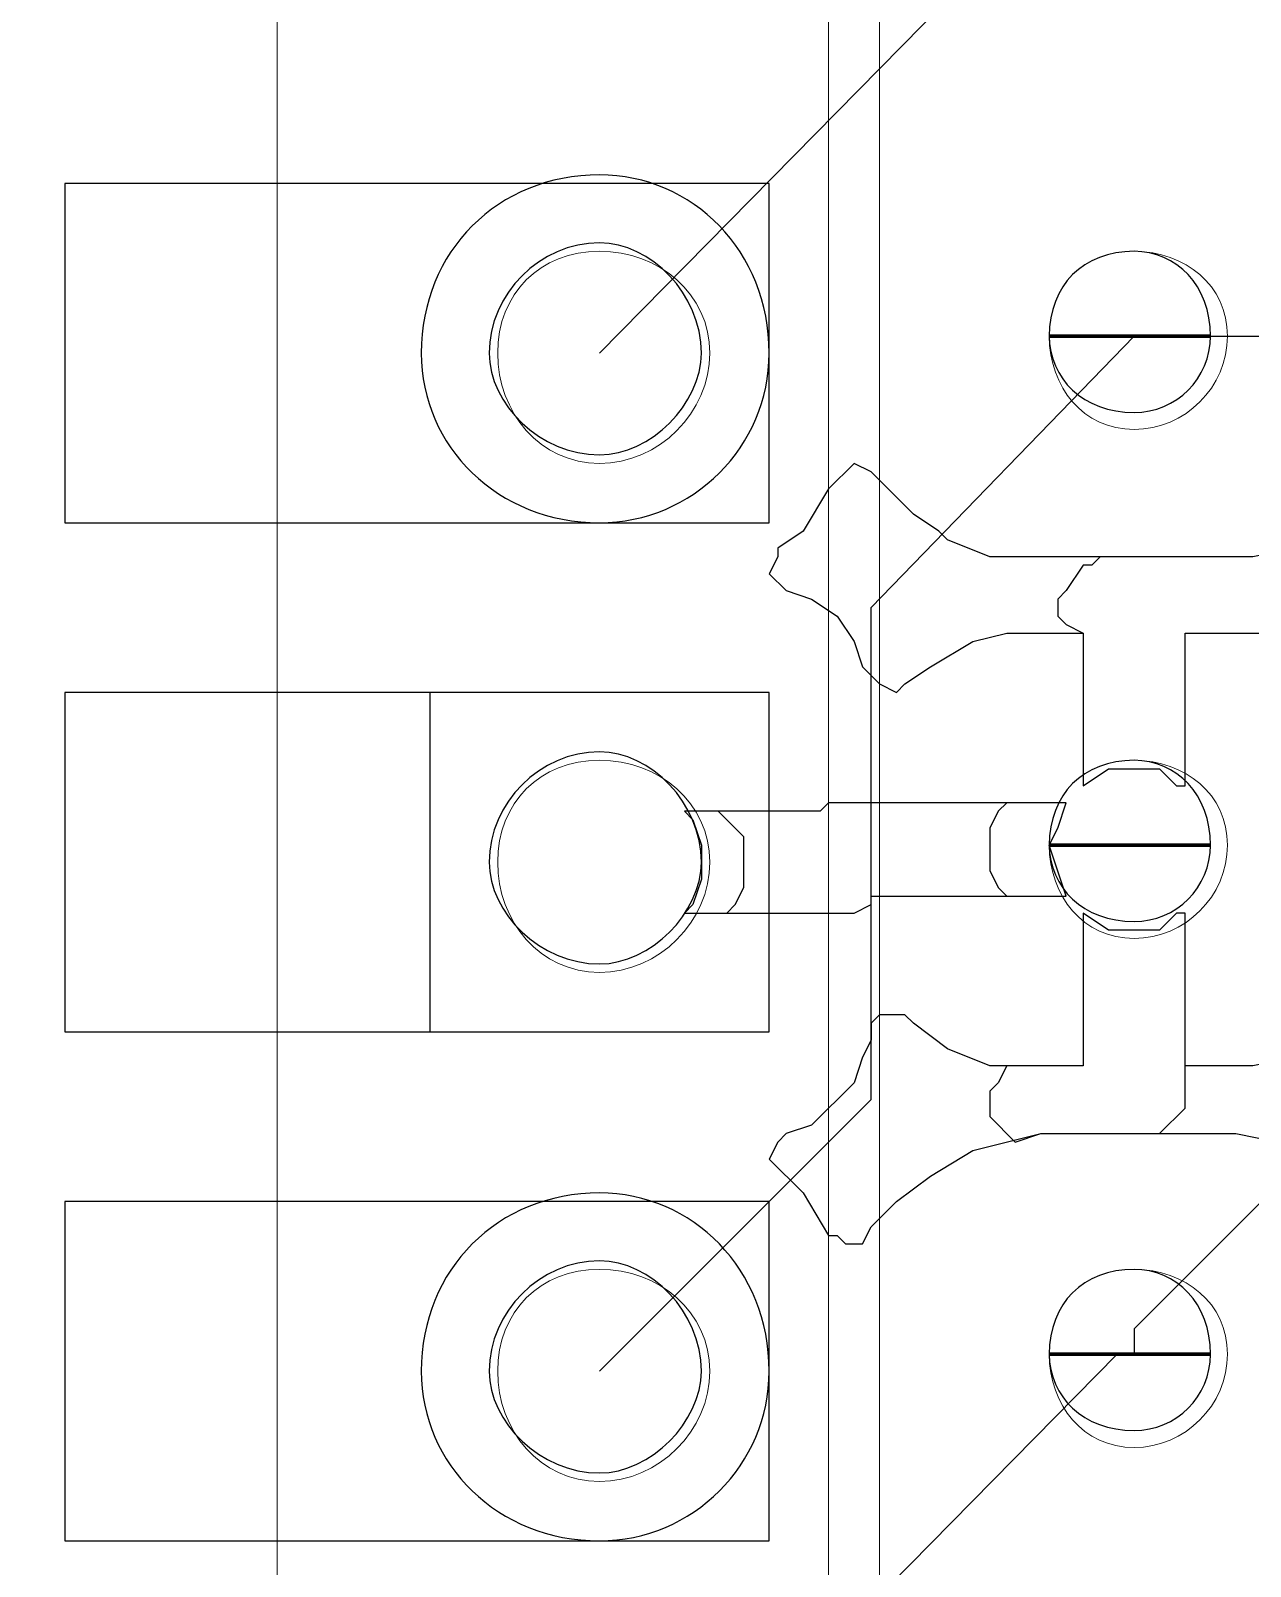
# Model space of a CAD drawing. Header units: centimetres. Extents: x -14.7 to 16.9, y -14.9 to 2.2.
# Drawn here: x -11.552 to -10.943, y -11.364 to -10.597 of the extents above; entities that cross this region are included whole.
import ezdxf

# ---------------------------------------------------------------- set-up
doc = ezdxf.new("R2010")
doc.units = ezdxf.units.CM
doc.header["$MEASUREMENT"] = 0
doc.layers.add('Layer 1', color=7, linetype='Continuous')

msp = doc.modelspace()

# ---------------------------------------------------------------- linework, layer by layer
at = {"layer": 'Layer 1', "lineweight": 53}
msp.add_open_spline([(-13.7, -13.2), (-13.7, -13.2), (-13.7, -6.8), (-13.7, -6.8), (-13.7, -6.8), (-13.7, -6.52386), (-13.47614, -6.3), (-13.2, -6.3), (-13.2, -6.3), (-13.2, -6.3), (-6.8, -6.3), (-6.8, -6.3), (-6.8, -6.3), (-6.52386, -6.3), (-6.3, -6.52386), (-6.3, -6.8), (-6.3, -6.8), (-6.3, -6.8), (-6.3, -13.2), (-6.3, -13.2), (-6.3, -13.2), (-6.3, -13.47614), (-6.52386, -13.7), (-6.8, -13.7), (-6.8, -13.7), (-6.8, -13.7), (-13.2, -13.7), (-13.2, -13.7), (-13.2, -13.7), (-13.47614, -13.7), (-13.7, -13.47614), (-13.7, -13.2)], degree=3, knots=[0, 0, 0, 0, 0.111111, 0.111111, 0.111111, 0.111111, 0.222222, 0.222222, 0.222222, 0.222222, 0.333333, 0.333333, 0.333333, 0.333333, 0.444444, 0.444444, 0.444444, 0.444444, 0.555556, 0.555556, 0.555556, 0.555556, 0.666667, 0.666667, 0.666667, 0.666667, 0.777778, 0.777778, 0.777778, 0.777778, 1, 1, 1, 1], dxfattribs=at)
at = {"layer": 'Layer 1', "color": 41, "lineweight": 13}
for points in [[(-11.15358, -7.59599), (-11.15358, -7.59599), (-11.15358, -12.38389), (-11.15358, -12.38389)], [(-11.42875, -10.60589), (-11.42875, -10.60589), (-11.42875, -10.64822), (-11.42875, -10.64822)], [(-11.42875, -10.86836), (-11.42875, -10.86836), (-11.42875, -10.90646), (-11.42875, -10.90646)], [(-11.42875, -11.11812), (-11.42875, -11.11812), (-11.42875, -11.15622), (-11.42875, -11.15622)]]:
    msp.add_open_spline(points, degree=3, dxfattribs=at)
at = {"layer": 'Layer 1', "color": 253, "lineweight": 9}
msp.add_open_spline([(-11.12818, -12.35849), (-11.12818, -12.35849), (-11.12818, -7.61716), (-11.12818, -7.61716)], degree=3, dxfattribs=at)
at = {"layer": 'Layer 1', "color": 253, "lineweight": 13}
msp.add_open_spline([(-11.42875, -12.92576), (-11.42875, -12.92576), (-11.42875, -7.82882), (-11.42875, -7.82882)], degree=3, dxfattribs=at)
at = {"layer": 'Layer 1', "color": 22, "lineweight": 25}
for points in [[(-11.26788, -10.75829), (-11.26788, -10.75829), (-11.00965, -10.49582), (-11.00965, -10.49582)], [(-11.13242, -10.88529), (-11.13242, -10.88529), (-11.00118, -10.74982), (-11.00118, -10.74982)], [(-11.00118, -10.74982), (-11.00118, -10.74982), (-10.75988, -10.74982), (-10.75988, -10.74982)], [(-11.13242, -11.13082), (-11.13242, -11.13082), (-11.13242, -10.88529), (-11.13242, -10.88529)], [(-10.75988, -11.00382), (-10.75988, -11.00382), (-11.00118, -11.24512), (-11.00118, -11.24512)], [(-11.26788, -11.26629), (-11.26788, -11.26629), (-11.13242, -11.13082), (-11.13242, -11.13082)], [(-11.00118, -11.24512), (-11.00118, -11.24512), (-11.00118, -11.25782), (-11.00118, -11.25782)], [(-11.26788, -11.52029), (-11.26788, -11.52029), (-11.00965, -11.25782), (-11.00965, -11.25782)], [(-11.00965, -11.25782), (-11.00965, -11.25782), (-11.00118, -11.25782), (-11.00118, -11.25782)]]:
    msp.add_open_spline(points, degree=3, dxfattribs=at)
at = {"layer": 'Layer 1', "color": 201}
for points in [[(-11.53458, -10.67362), (-11.53458, -10.67362), (-11.18322, -10.67362), (-11.18322, -10.67362), (-11.18322, -10.67362), (-11.18322, -10.67362), (-11.18322, -10.84296), (-11.18322, -10.84296), (-11.18322, -10.84296), (-11.18322, -10.84296), (-11.53458, -10.84296), (-11.53458, -10.84296), (-11.53458, -10.84296), (-11.53458, -10.84296), (-11.53458, -10.67362), (-11.53458, -10.67362)], [(-11.18322, -10.75829), (-11.18322, -10.80486), (-11.22132, -10.84296), (-11.26788, -10.84296), (-11.26788, -10.84296), (-11.31868, -10.84296), (-11.35678, -10.80486), (-11.35678, -10.75829), (-11.35678, -10.75829), (-11.35678, -10.70749), (-11.31868, -10.66939), (-11.26788, -10.66939), (-11.26788, -10.66939), (-11.22132, -10.66939), (-11.18322, -10.70749), (-11.18322, -10.75829)], [(-11.53458, -10.92762), (-11.53458, -10.92762), (-11.18322, -10.92762), (-11.18322, -10.92762), (-11.18322, -10.92762), (-11.18322, -10.92762), (-11.18322, -11.09696), (-11.18322, -11.09696), (-11.18322, -11.09696), (-11.18322, -11.09696), (-11.53458, -11.09696), (-11.53458, -11.09696), (-11.53458, -11.09696), (-11.53458, -11.09696), (-11.53458, -10.92762), (-11.53458, -10.92762)], [(-11.18322, -11.26629), (-11.18322, -11.31286), (-11.22132, -11.35096), (-11.26788, -11.35096), (-11.26788, -11.35096), (-11.31868, -11.35096), (-11.35678, -11.31286), (-11.35678, -11.26629), (-11.35678, -11.26629), (-11.35678, -11.21549), (-11.31868, -11.17739), (-11.26788, -11.17739), (-11.26788, -11.17739), (-11.22132, -11.17739), (-11.18322, -11.21549), (-11.18322, -11.26629)], [(-11.53458, -11.18162), (-11.53458, -11.18162), (-11.18322, -11.18162), (-11.18322, -11.18162), (-11.18322, -11.18162), (-11.18322, -11.18162), (-11.18322, -11.35096), (-11.18322, -11.35096), (-11.18322, -11.35096), (-11.18322, -11.35096), (-11.53458, -11.35096), (-11.53458, -11.35096), (-11.53458, -11.35096), (-11.53458, -11.35096), (-11.53458, -11.18162), (-11.53458, -11.18162)]]:
    msp.add_open_spline(points, degree=3, knots=[0, 0, 0, 0, 0.2, 0.2, 0.2, 0.2, 0.4, 0.4, 0.4, 0.4, 0.6, 0.6, 0.6, 0.6, 1, 1, 1, 1], dxfattribs=at)
at = {"layer": 'Layer 1', "color": 22}
for points, knots in [([(-11.53458, -10.67362), (-11.53458, -10.67362), (-11.18322, -10.67362), (-11.18322, -10.67362), (-11.18322, -10.67362), (-11.18322, -10.67362), (-11.18322, -10.84296), (-11.18322, -10.84296), (-11.18322, -10.84296), (-11.18322, -10.84296), (-11.53458, -10.84296), (-11.53458, -10.84296), (-11.53458, -10.84296), (-11.53458, -10.84296), (-11.53458, -10.67362), (-11.53458, -10.67362)], [0, 0, 0, 0, 0.2, 0.2, 0.2, 0.2, 0.4, 0.4, 0.4, 0.4, 0.6, 0.6, 0.6, 0.6, 1, 1, 1, 1]), ([(-10.86572, -10.83026), (-10.86572, -10.83026), (-10.84455, -10.85142), (-10.84455, -10.85142), (-10.84455, -10.85142), (-10.84455, -10.85142), (-10.82762, -10.86412), (-10.82762, -10.86412), (-10.82762, -10.86412), (-10.82762, -10.86412), (-10.82338, -10.86836), (-10.82338, -10.86836), (-10.82338, -10.86836), (-10.82338, -10.86836), (-10.81915, -10.86836), (-10.81915, -10.86836), (-10.81915, -10.86836), (-10.81915, -10.86836), (-10.81492, -10.87259), (-10.81492, -10.87259), (-10.81492, -10.87259), (-10.81492, -10.87259), (-10.81492, -10.88529), (-10.81492, -10.88529), (-10.81492, -10.88529), (-10.81492, -10.88529), (-10.81915, -10.88952), (-10.81915, -10.88952), (-10.81915, -10.88952), (-10.81915, -10.88952), (-10.82762, -10.89376), (-10.82762, -10.89376), (-10.82762, -10.89376), (-10.82762, -10.89376), (-10.84455, -10.90646), (-10.84455, -10.90646), (-10.84455, -10.90646), (-10.84455, -10.90646), (-10.86995, -10.93186), (-10.86995, -10.93186), (-10.86995, -10.93186), (-10.86995, -10.93186), (-10.87842, -10.93186), (-10.87842, -10.93186), (-10.87842, -10.93186), (-10.87842, -10.93186), (-10.88265, -10.92762), (-10.88265, -10.92762), (-10.88265, -10.92762), (-10.88265, -10.92762), (-10.89535, -10.91916), (-10.89535, -10.91916), (-10.89535, -10.91916), (-10.89535, -10.91916), (-10.91228, -10.90646), (-10.91228, -10.90646), (-10.91228, -10.90646), (-10.91228, -10.90646), (-10.92922, -10.89799), (-10.92922, -10.89799), (-10.92922, -10.89799), (-10.92922, -10.89799), (-10.97578, -10.89799), (-10.97578, -10.89799), (-10.97578, -10.89799), (-10.97578, -10.89799), (-10.97578, -10.97419), (-10.97578, -10.97419), (-10.97578, -10.97419), (-10.97578, -10.97419), (-10.98002, -10.97419), (-10.98002, -10.97419), (-10.98002, -10.97419), (-10.98002, -10.97419), (-10.98848, -10.96572), (-10.98848, -10.96572), (-10.98848, -10.96572), (-10.98848, -10.96572), (-11.01388, -10.96572), (-11.01388, -10.96572), (-11.01388, -10.96572), (-11.01388, -10.96572), (-11.02658, -10.97419), (-11.02658, -10.97419), (-11.02658, -10.97419), (-11.02658, -10.97419), (-11.02658, -10.89799), (-11.02658, -10.89799), (-11.02658, -10.89799), (-11.02658, -10.89799), (-11.03505, -10.89376), (-11.03505, -10.89376), (-11.03505, -10.89376), (-11.03505, -10.89376), (-11.03928, -10.88952), (-11.03928, -10.88952), (-11.03928, -10.88952), (-11.03928, -10.88952), (-11.03928, -10.88106), (-11.03928, -10.88106), (-11.03928, -10.88106), (-11.03928, -10.88106), (-11.03505, -10.87682), (-11.03505, -10.87682), (-11.03505, -10.87682), (-11.03505, -10.87682), (-11.02658, -10.86412), (-11.02658, -10.86412), (-11.02658, -10.86412), (-11.02658, -10.86412), (-11.02235, -10.86412), (-11.02235, -10.86412), (-11.02235, -10.86412), (-11.02235, -10.86412), (-11.01812, -10.85989), (-11.01812, -10.85989), (-11.01812, -10.85989), (-11.01812, -10.85989), (-10.94192, -10.85989), (-10.94192, -10.85989), (-10.94192, -10.85989), (-10.94192, -10.85989), (-10.92075, -10.85566), (-10.92075, -10.85566), (-10.92075, -10.85566), (-10.92075, -10.85566), (-10.88688, -10.83026), (-10.88688, -10.83026), (-10.88688, -10.83026), (-10.88688, -10.83026), (-10.88265, -10.83026), (-10.88265, -10.83026), (-10.88265, -10.83026), (-10.88265, -10.83026), (-10.87842, -10.82602), (-10.87842, -10.82602), (-10.87842, -10.82602), (-10.87842, -10.82602), (-10.86995, -10.82602), (-10.86995, -10.82602), (-10.86995, -10.82602), (-10.86995, -10.82602), (-10.86572, -10.83026), (-10.86572, -10.83026)], [0, 0, 0, 0, 0.027027, 0.027027, 0.027027, 0.027027, 0.054054, 0.054054, 0.054054, 0.054054, 0.081081, 0.081081, 0.081081, 0.081081, 0.108108, 0.108108, 0.108108, 0.108108, 0.135135, 0.135135, 0.135135, 0.135135, 0.162162, 0.162162, 0.162162, 0.162162, 0.189189, 0.189189, 0.189189, 0.189189, 0.216216, 0.216216, 0.216216, 0.216216, 0.243243, 0.243243, 0.243243, 0.243243, 0.27027, 0.27027, 0.27027, 0.27027, 0.297297, 0.297297, 0.297297, 0.297297, 0.324324, 0.324324, 0.324324, 0.324324, 0.351351, 0.351351, 0.351351, 0.351351, 0.378378, 0.378378, 0.378378, 0.378378, 0.405405, 0.405405, 0.405405, 0.405405, 0.432432, 0.432432, 0.432432, 0.432432, 0.459459, 0.459459, 0.459459, 0.459459, 0.486486, 0.486486, 0.486486, 0.486486, 0.513514, 0.513514, 0.513514, 0.513514, 0.540541, 0.540541, 0.540541, 0.540541, 0.567568, 0.567568, 0.567568, 0.567568, 0.594595, 0.594595, 0.594595, 0.594595, 0.621622, 0.621622, 0.621622, 0.621622, 0.648649, 0.648649, 0.648649, 0.648649, 0.675676, 0.675676, 0.675676, 0.675676, 0.702703, 0.702703, 0.702703, 0.702703, 0.72973, 0.72973, 0.72973, 0.72973, 0.756757, 0.756757, 0.756757, 0.756757, 0.783784, 0.783784, 0.783784, 0.783784, 0.810811, 0.810811, 0.810811, 0.810811, 0.837838, 0.837838, 0.837838, 0.837838, 0.864865, 0.864865, 0.864865, 0.864865, 0.891892, 0.891892, 0.891892, 0.891892, 0.918919, 0.918919, 0.918919, 0.918919, 0.945946, 0.945946, 0.945946, 0.945946, 1, 1, 1, 1]), ([(-11.53458, -10.92762), (-11.53458, -10.92762), (-11.18322, -10.92762), (-11.18322, -10.92762), (-11.18322, -10.92762), (-11.18322, -10.92762), (-11.18322, -11.09696), (-11.18322, -11.09696), (-11.18322, -11.09696), (-11.18322, -11.09696), (-11.53458, -11.09696), (-11.53458, -11.09696), (-11.53458, -11.09696), (-11.53458, -11.09696), (-11.53458, -10.92762), (-11.53458, -10.92762)], [0, 0, 0, 0, 0.2, 0.2, 0.2, 0.2, 0.4, 0.4, 0.4, 0.4, 0.6, 0.6, 0.6, 0.6, 1, 1, 1, 1]), ([(-11.20438, -10.99112), (-11.20438, -10.99112), (-11.19591, -10.99959), (-11.19591, -10.99959), (-11.19591, -10.99959), (-11.19591, -10.99959), (-11.19591, -11.02499), (-11.19591, -11.02499), (-11.19591, -11.02499), (-11.19591, -11.02499), (-11.20015, -11.03346), (-11.20015, -11.03346), (-11.20015, -11.03346), (-11.20015, -11.03346), (-11.20438, -11.03769), (-11.20438, -11.03769), (-11.20438, -11.03769), (-11.20438, -11.03769), (-11.22555, -11.03769), (-11.22555, -11.03769), (-11.22555, -11.03769), (-11.22555, -11.03769), (-11.22131, -11.03346), (-11.22131, -11.03346), (-11.22131, -11.03346), (-11.22131, -11.03346), (-11.21708, -11.02076), (-11.21708, -11.02076), (-11.21708, -11.02076), (-11.21708, -11.02076), (-11.21708, -11.00382), (-11.21708, -11.00382), (-11.21708, -11.00382), (-11.21708, -11.00382), (-11.22131, -10.99112), (-11.22131, -10.99112), (-11.22131, -10.99112), (-11.22131, -10.99112), (-11.22555, -10.98689), (-11.22555, -10.98689), (-11.22555, -10.98689), (-11.22555, -10.98689), (-11.20861, -10.98689), (-11.20861, -10.98689), (-11.20861, -10.98689), (-11.20861, -10.98689), (-11.20438, -10.99112), (-11.20438, -10.99112)], [0, 0, 0, 0, 0.076923, 0.076923, 0.076923, 0.076923, 0.153846, 0.153846, 0.153846, 0.153846, 0.230769, 0.230769, 0.230769, 0.230769, 0.307692, 0.307692, 0.307692, 0.307692, 0.384615, 0.384615, 0.384615, 0.384615, 0.461538, 0.461538, 0.461538, 0.461538, 0.538462, 0.538462, 0.538462, 0.538462, 0.615385, 0.615385, 0.615385, 0.615385, 0.692308, 0.692308, 0.692308, 0.692308, 0.769231, 0.769231, 0.769231, 0.769231, 0.846154, 0.846154, 0.846154, 0.846154, 1, 1, 1, 1]), ([(-11.03505, -10.98266), (-11.03505, -10.98266), (-11.03928, -10.99536), (-11.03928, -10.99536), (-11.03928, -10.99536), (-11.03928, -10.99536), (-11.04352, -11.00382), (-11.04352, -11.00382), (-11.04352, -11.00382), (-11.04352, -11.00382), (-11.03505, -11.02922), (-11.03505, -11.02922), (-11.03505, -11.02922), (-11.03505, -11.02922), (-11.06468, -11.02922), (-11.06468, -11.02922), (-11.06468, -11.02922), (-11.06468, -11.02922), (-11.06892, -11.02499), (-11.06892, -11.02499), (-11.06892, -11.02499), (-11.06892, -11.02499), (-11.07315, -11.01652), (-11.07315, -11.01652), (-11.07315, -11.01652), (-11.07315, -11.01652), (-11.07315, -10.99536), (-11.07315, -10.99536), (-11.07315, -10.99536), (-11.07315, -10.99536), (-11.06892, -10.98689), (-11.06892, -10.98689), (-11.06892, -10.98689), (-11.06892, -10.98689), (-11.06468, -10.98266), (-11.06468, -10.98266), (-11.06468, -10.98266), (-11.06468, -10.98266), (-11.03505, -10.98266), (-11.03505, -10.98266)], [0, 0, 0, 0, 0.090909, 0.090909, 0.090909, 0.090909, 0.181818, 0.181818, 0.181818, 0.181818, 0.272727, 0.272727, 0.272727, 0.272727, 0.363636, 0.363636, 0.363636, 0.363636, 0.454545, 0.454545, 0.454545, 0.454545, 0.545455, 0.545455, 0.545455, 0.545455, 0.636364, 0.636364, 0.636364, 0.636364, 0.727273, 0.727273, 0.727273, 0.727273, 0.818182, 0.818182, 0.818182, 0.818182, 1, 1, 1, 1]), ([(-11.02658, -11.03769), (-11.02658, -11.03769), (-11.01388, -11.04616), (-11.01388, -11.04616), (-11.01388, -11.04616), (-11.01388, -11.04616), (-10.98848, -11.04616), (-10.98848, -11.04616), (-10.98848, -11.04616), (-10.98848, -11.04616), (-10.98002, -11.03769), (-10.98002, -11.03769), (-10.98002, -11.03769), (-10.98002, -11.03769), (-10.97578, -11.03769), (-10.97578, -11.03769), (-10.97578, -11.03769), (-10.97578, -11.03769), (-10.97578, -11.13506), (-10.97578, -11.13506), (-10.97578, -11.13506), (-10.97578, -11.13506), (-10.98848, -11.14776), (-10.98848, -11.14776), (-10.98848, -11.14776), (-10.98848, -11.14776), (-11.04775, -11.14776), (-11.04775, -11.14776), (-11.04775, -11.14776), (-11.04775, -11.14776), (-11.06045, -11.15199), (-11.06045, -11.15199), (-11.06045, -11.15199), (-11.06045, -11.15199), (-11.07315, -11.13929), (-11.07315, -11.13929), (-11.07315, -11.13929), (-11.07315, -11.13929), (-11.07315, -11.12659), (-11.07315, -11.12659), (-11.07315, -11.12659), (-11.07315, -11.12659), (-11.06892, -11.12236), (-11.06892, -11.12236), (-11.06892, -11.12236), (-11.06892, -11.12236), (-11.06468, -11.11389), (-11.06468, -11.11389), (-11.06468, -11.11389), (-11.06468, -11.11389), (-11.02658, -11.11389), (-11.02658, -11.11389), (-11.02658, -11.11389), (-11.02658, -11.11389), (-11.02658, -11.03769), (-11.02658, -11.03769)], [0, 0, 0, 0, 0.066667, 0.066667, 0.066667, 0.066667, 0.133333, 0.133333, 0.133333, 0.133333, 0.2, 0.2, 0.2, 0.2, 0.266667, 0.266667, 0.266667, 0.266667, 0.333333, 0.333333, 0.333333, 0.333333, 0.4, 0.4, 0.4, 0.4, 0.466667, 0.466667, 0.466667, 0.466667, 0.533333, 0.533333, 0.533333, 0.533333, 0.6, 0.6, 0.6, 0.6, 0.666667, 0.666667, 0.666667, 0.666667, 0.733333, 0.733333, 0.733333, 0.733333, 0.8, 0.8, 0.8, 0.8, 0.866667, 0.866667, 0.866667, 0.866667, 1, 1, 1, 1]), ([(-11.53458, -11.18162), (-11.53458, -11.18162), (-11.18322, -11.18162), (-11.18322, -11.18162), (-11.18322, -11.18162), (-11.18322, -11.18162), (-11.18322, -11.35096), (-11.18322, -11.35096), (-11.18322, -11.35096), (-11.18322, -11.35096), (-11.53458, -11.35096), (-11.53458, -11.35096), (-11.53458, -11.35096), (-11.53458, -11.35096), (-11.53458, -11.18162), (-11.53458, -11.18162)], [0, 0, 0, 0, 0.2, 0.2, 0.2, 0.2, 0.4, 0.4, 0.4, 0.4, 0.6, 0.6, 0.6, 0.6, 1, 1, 1, 1])]:
    msp.add_open_spline(points, degree=3, knots=knots, dxfattribs=at)
at = {"layer": 'Layer 1', "color": 4}
for points in [[(-11.18322, -10.75829), (-11.18322, -10.80486), (-11.22132, -10.84296), (-11.26788, -10.84296), (-11.26788, -10.84296), (-11.31868, -10.84296), (-11.35678, -10.80486), (-11.35678, -10.75829), (-11.35678, -10.75829), (-11.35678, -10.70749), (-11.31868, -10.66939), (-11.26788, -10.66939), (-11.26788, -10.66939), (-11.22132, -10.66939), (-11.18322, -10.70749), (-11.18322, -10.75829)], [(-11.35255, -10.92762), (-11.35255, -10.92762), (-11.18322, -10.92762), (-11.18322, -10.92762), (-11.18322, -10.92762), (-11.18322, -10.92762), (-11.18322, -11.09696), (-11.18322, -11.09696), (-11.18322, -11.09696), (-11.18322, -11.09696), (-11.35255, -11.09696), (-11.35255, -11.09696), (-11.35255, -11.09696), (-11.35255, -11.09696), (-11.35255, -10.92762), (-11.35255, -10.92762)], [(-11.18322, -11.26629), (-11.18322, -11.31286), (-11.22132, -11.35096), (-11.26788, -11.35096), (-11.26788, -11.35096), (-11.31868, -11.35096), (-11.35678, -11.31286), (-11.35678, -11.26629), (-11.35678, -11.26629), (-11.35678, -11.21549), (-11.31868, -11.17739), (-11.26788, -11.17739), (-11.26788, -11.17739), (-11.22132, -11.17739), (-11.18322, -11.21549), (-11.18322, -11.26629)]]:
    msp.add_open_spline(points, degree=3, knots=[0, 0, 0, 0, 0.2, 0.2, 0.2, 0.2, 0.4, 0.4, 0.4, 0.4, 0.6, 0.6, 0.6, 0.6, 1, 1, 1, 1], dxfattribs=at)
at = {"layer": 'Layer 1', "color": 40}
for points in [[(-11.18322, -10.75829), (-11.18322, -10.80486), (-11.22132, -10.84296), (-11.26788, -10.84296), (-11.26788, -10.84296), (-11.31868, -10.84296), (-11.35678, -10.80486), (-11.35678, -10.75829), (-11.35678, -10.75829), (-11.35678, -10.70749), (-11.31868, -10.66939), (-11.26788, -10.66939), (-11.26788, -10.66939), (-11.22132, -10.66939), (-11.18322, -10.70749), (-11.18322, -10.75829)], [(-11.35255, -10.92762), (-11.35255, -10.92762), (-11.18322, -10.92762), (-11.18322, -10.92762), (-11.18322, -10.92762), (-11.18322, -10.92762), (-11.18322, -11.09696), (-11.18322, -11.09696), (-11.18322, -11.09696), (-11.18322, -11.09696), (-11.35255, -11.09696), (-11.35255, -11.09696), (-11.35255, -11.09696), (-11.35255, -11.09696), (-11.35255, -10.92762), (-11.35255, -10.92762)], [(-11.18322, -11.26629), (-11.18322, -11.31286), (-11.22132, -11.35096), (-11.26788, -11.35096), (-11.26788, -11.35096), (-11.31868, -11.35096), (-11.35678, -11.31286), (-11.35678, -11.26629), (-11.35678, -11.26629), (-11.35678, -11.21549), (-11.31868, -11.17739), (-11.26788, -11.17739), (-11.26788, -11.17739), (-11.22132, -11.17739), (-11.18322, -11.21549), (-11.18322, -11.26629)]]:
    msp.add_open_spline(points, degree=3, knots=[0, 0, 0, 0, 0.2, 0.2, 0.2, 0.2, 0.4, 0.4, 0.4, 0.4, 0.6, 0.6, 0.6, 0.6, 1, 1, 1, 1], dxfattribs=at)
at = {"layer": 'Layer 1'}
for points in [[(-11.21708, -10.75829), (-11.21708, -10.78369), (-11.24248, -10.80909), (-11.26788, -10.80909), (-11.26788, -10.80909), (-11.29751, -10.80909), (-11.32291, -10.78369), (-11.32291, -10.75829), (-11.32291, -10.75829), (-11.32291, -10.72866), (-11.29751, -10.70326), (-11.26788, -10.70326), (-11.26788, -10.70326), (-11.24248, -10.70326), (-11.21708, -10.72866), (-11.21708, -10.75829)], [(-10.96308, -10.74982), (-10.96308, -10.77099), (-10.98001, -10.78792), (-11.00118, -10.78792), (-11.00118, -10.78792), (-11.02658, -10.78792), (-11.04351, -10.77099), (-11.04351, -10.74982), (-11.04351, -10.74982), (-11.04351, -10.72442), (-11.02658, -10.70749), (-11.00118, -10.70749), (-11.00118, -10.70749), (-10.98001, -10.70749), (-10.96308, -10.72442), (-10.96308, -10.74982)], [(-11.21708, -11.01229), (-11.21708, -11.03769), (-11.24248, -11.06309), (-11.26788, -11.06309), (-11.26788, -11.06309), (-11.29751, -11.06309), (-11.32291, -11.03769), (-11.32291, -11.01229), (-11.32291, -11.01229), (-11.32291, -10.98266), (-11.29751, -10.95726), (-11.26788, -10.95726), (-11.26788, -10.95726), (-11.24248, -10.95726), (-11.21708, -10.98266), (-11.21708, -11.01229)], [(-10.96308, -11.00382), (-10.96308, -11.02499), (-10.98001, -11.04192), (-11.00118, -11.04192), (-11.00118, -11.04192), (-11.02658, -11.04192), (-11.04351, -11.02499), (-11.04351, -11.00382), (-11.04351, -11.00382), (-11.04351, -10.97842), (-11.02658, -10.96149), (-11.00118, -10.96149), (-11.00118, -10.96149), (-10.98001, -10.96149), (-10.96308, -10.97842), (-10.96308, -11.00382)], [(-11.21708, -11.26629), (-11.21708, -11.29169), (-11.24248, -11.31709), (-11.26788, -11.31709), (-11.26788, -11.31709), (-11.29751, -11.31709), (-11.32291, -11.29169), (-11.32291, -11.26629), (-11.32291, -11.26629), (-11.32291, -11.23666), (-11.29751, -11.21126), (-11.26788, -11.21126), (-11.26788, -11.21126), (-11.24248, -11.21126), (-11.21708, -11.23666), (-11.21708, -11.26629)], [(-10.96308, -11.25782), (-10.96308, -11.27899), (-10.98001, -11.29592), (-11.00118, -11.29592), (-11.00118, -11.29592), (-11.02658, -11.29592), (-11.04351, -11.27899), (-11.04351, -11.25782), (-11.04351, -11.25782), (-11.04351, -11.23242), (-11.02658, -11.21549), (-11.00118, -11.21549), (-11.00118, -11.21549), (-10.98001, -11.21549), (-10.96308, -11.23242), (-10.96308, -11.25782)]]:
    msp.add_open_spline(points, degree=3, knots=[0, 0, 0, 0, 0.2, 0.2, 0.2, 0.2, 0.4, 0.4, 0.4, 0.4, 0.6, 0.6, 0.6, 0.6, 1, 1, 1, 1], dxfattribs=at)
at = {"layer": 'Layer 1', "color": 40, "lineweight": 5}
for points in [[(-11.21285, -10.75829), (-11.21285, -10.78792), (-11.23825, -10.81332), (-11.26788, -10.81332), (-11.26788, -10.81332), (-11.29751, -10.81332), (-11.31868, -10.78792), (-11.31868, -10.75829), (-11.31868, -10.75829), (-11.31868, -10.72866), (-11.29751, -10.70749), (-11.26788, -10.70749), (-11.26788, -10.70749), (-11.23825, -10.70749), (-11.21285, -10.72866), (-11.21285, -10.75829)], [(-10.95461, -10.74982), (-10.95461, -10.77522), (-10.97578, -10.79639), (-11.00118, -10.79639), (-11.00118, -10.79639), (-11.02658, -10.79639), (-11.04351, -10.77522), (-11.04351, -10.74982), (-11.04351, -10.74982), (-11.04351, -10.72442), (-11.02658, -10.70749), (-11.00118, -10.70749), (-11.00118, -10.70749), (-10.97578, -10.70749), (-10.95461, -10.72442), (-10.95461, -10.74982)], [(-11.21285, -11.01229), (-11.21285, -11.04192), (-11.23825, -11.06732), (-11.26788, -11.06732), (-11.26788, -11.06732), (-11.29751, -11.06732), (-11.31868, -11.04192), (-11.31868, -11.01229), (-11.31868, -11.01229), (-11.31868, -10.98266), (-11.29751, -10.96149), (-11.26788, -10.96149), (-11.26788, -10.96149), (-11.23825, -10.96149), (-11.21285, -10.98266), (-11.21285, -11.01229)], [(-10.95461, -11.00382), (-10.95461, -11.02922), (-10.97578, -11.05039), (-11.00118, -11.05039), (-11.00118, -11.05039), (-11.02658, -11.05039), (-11.04351, -11.02922), (-11.04351, -11.00382), (-11.04351, -11.00382), (-11.04351, -10.97842), (-11.02658, -10.96149), (-11.00118, -10.96149), (-11.00118, -10.96149), (-10.97578, -10.96149), (-10.95461, -10.97842), (-10.95461, -11.00382)], [(-11.21285, -11.26629), (-11.21285, -11.29592), (-11.23825, -11.32132), (-11.26788, -11.32132), (-11.26788, -11.32132), (-11.29751, -11.32132), (-11.31868, -11.29592), (-11.31868, -11.26629), (-11.31868, -11.26629), (-11.31868, -11.23666), (-11.29751, -11.21549), (-11.26788, -11.21549), (-11.26788, -11.21549), (-11.23825, -11.21549), (-11.21285, -11.23666), (-11.21285, -11.26629)], [(-10.95461, -11.25782), (-10.95461, -11.28322), (-10.97578, -11.30439), (-11.00118, -11.30439), (-11.00118, -11.30439), (-11.02658, -11.30439), (-11.04351, -11.28322), (-11.04351, -11.25782), (-11.04351, -11.25782), (-11.04351, -11.23242), (-11.02658, -11.21549), (-11.00118, -11.21549), (-11.00118, -11.21549), (-10.97578, -11.21549), (-10.95461, -11.23242), (-10.95461, -11.25782)]]:
    msp.add_open_spline(points, degree=3, knots=[0, 0, 0, 0, 0.2, 0.2, 0.2, 0.2, 0.4, 0.4, 0.4, 0.4, 0.6, 0.6, 0.6, 0.6, 1, 1, 1, 1], dxfattribs=at)
at = {"layer": 'Layer 1', "color": 4, "lineweight": 120}
for points in [[(-10.96308, -10.74982), (-10.96308, -10.74982), (-11.04351, -10.74982), (-11.04351, -10.74982)], [(-10.96308, -11.00382), (-10.96308, -11.00382), (-11.04351, -11.00382), (-11.04351, -11.00382)], [(-10.96308, -11.25782), (-10.96308, -11.25782), (-11.04351, -11.25782), (-11.04351, -11.25782)]]:
    msp.add_open_spline(points, degree=3, dxfattribs=at)
at = {"layer": 'Layer 1', "color": 201, "lineweight": 120}
for points in [[(-10.96308, -10.74982), (-10.96308, -10.74982), (-11.04351, -10.74982), (-11.04351, -10.74982)], [(-10.96308, -11.00382), (-10.96308, -11.00382), (-11.04351, -11.00382), (-11.04351, -11.00382)], [(-10.96308, -11.25782), (-10.96308, -11.25782), (-11.04351, -11.25782), (-11.04351, -11.25782)]]:
    msp.add_open_spline(points, degree=3, dxfattribs=at)
at = {"layer": 'Layer 1', "color": 40, "lineweight": 120}
for points in [[(-10.96308, -10.74982), (-10.96308, -10.74982), (-11.04351, -10.74982), (-11.04351, -10.74982)], [(-10.96308, -11.00382), (-10.96308, -11.00382), (-11.04351, -11.00382), (-11.04351, -11.00382)], [(-10.96308, -11.25782), (-10.96308, -11.25782), (-11.04351, -11.25782), (-11.04351, -11.25782)]]:
    msp.add_open_spline(points, degree=3, dxfattribs=at)
at = {"layer": 'Layer 1', "color": 163}
for points, knots in [([(-11.13242, -10.81756), (-11.13242, -10.81756), (-11.11125, -10.83872), (-11.11125, -10.83872), (-11.11125, -10.83872), (-11.11125, -10.83872), (-11.09855, -10.84719), (-11.09855, -10.84719), (-11.09855, -10.84719), (-11.09855, -10.84719), (-11.09432, -10.85142), (-11.09432, -10.85142), (-11.09432, -10.85142), (-11.09432, -10.85142), (-11.07315, -10.85989), (-11.07315, -10.85989), (-11.07315, -10.85989), (-11.07315, -10.85989), (-10.94192, -10.85989), (-10.94192, -10.85989), (-10.94192, -10.85989), (-10.94192, -10.85989), (-10.92075, -10.85566), (-10.92075, -10.85566), (-10.92075, -10.85566), (-10.92075, -10.85566), (-10.88688, -10.83026), (-10.88688, -10.83026), (-10.88688, -10.83026), (-10.88688, -10.83026), (-10.88265, -10.83026), (-10.88265, -10.83026), (-10.88265, -10.83026), (-10.88265, -10.83026), (-10.87842, -10.82602), (-10.87842, -10.82602), (-10.87842, -10.82602), (-10.87842, -10.82602), (-10.86995, -10.82602), (-10.86995, -10.82602), (-10.86995, -10.82602), (-10.86995, -10.82602), (-10.84455, -10.85142), (-10.84455, -10.85142), (-10.84455, -10.85142), (-10.84455, -10.85142), (-10.82762, -10.86412), (-10.82762, -10.86412), (-10.82762, -10.86412), (-10.82762, -10.86412), (-10.81915, -10.86836), (-10.81915, -10.86836), (-10.81915, -10.86836), (-10.81915, -10.86836), (-10.81492, -10.87259), (-10.81492, -10.87259), (-10.81492, -10.87259), (-10.81492, -10.87259), (-10.81492, -10.88529), (-10.81492, -10.88529), (-10.81492, -10.88529), (-10.81492, -10.88529), (-10.81915, -10.88952), (-10.81915, -10.88952), (-10.81915, -10.88952), (-10.81915, -10.88952), (-10.82762, -10.89376), (-10.82762, -10.89376), (-10.82762, -10.89376), (-10.82762, -10.89376), (-10.84455, -10.90646), (-10.84455, -10.90646), (-10.84455, -10.90646), (-10.84455, -10.90646), (-10.86995, -10.93186), (-10.86995, -10.93186), (-10.86995, -10.93186), (-10.86995, -10.93186), (-10.87842, -10.93186), (-10.87842, -10.93186), (-10.87842, -10.93186), (-10.87842, -10.93186), (-10.88265, -10.92762), (-10.88265, -10.92762), (-10.88265, -10.92762), (-10.88265, -10.92762), (-10.89535, -10.91916), (-10.89535, -10.91916), (-10.89535, -10.91916), (-10.89535, -10.91916), (-10.91228, -10.90646), (-10.91228, -10.90646), (-10.91228, -10.90646), (-10.91228, -10.90646), (-10.92922, -10.89799), (-10.92922, -10.89799), (-10.92922, -10.89799), (-10.92922, -10.89799), (-10.97578, -10.89799), (-10.97578, -10.89799), (-10.97578, -10.89799), (-10.97578, -10.89799), (-10.97578, -10.97419), (-10.97578, -10.97419), (-10.97578, -10.97419), (-10.97578, -10.97419), (-10.98002, -10.97419), (-10.98002, -10.97419), (-10.98002, -10.97419), (-10.98002, -10.97419), (-10.98848, -10.96572), (-10.98848, -10.96572), (-10.98848, -10.96572), (-10.98848, -10.96572), (-11.01388, -10.96572), (-11.01388, -10.96572), (-11.01388, -10.96572), (-11.01388, -10.96572), (-11.02658, -10.97419), (-11.02658, -10.97419), (-11.02658, -10.97419), (-11.02658, -10.97419), (-11.02658, -10.89799), (-11.02658, -10.89799), (-11.02658, -10.89799), (-11.02658, -10.89799), (-11.06468, -10.89799), (-11.06468, -10.89799), (-11.06468, -10.89799), (-11.06468, -10.89799), (-11.08162, -10.90222), (-11.08162, -10.90222), (-11.08162, -10.90222), (-11.08162, -10.90222), (-11.10278, -10.91492), (-11.10278, -10.91492), (-11.10278, -10.91492), (-11.10278, -10.91492), (-11.11548, -10.92339), (-11.11548, -10.92339), (-11.11548, -10.92339), (-11.11548, -10.92339), (-11.11972, -10.92762), (-11.11972, -10.92762), (-11.11972, -10.92762), (-11.11972, -10.92762), (-11.12818, -10.92339), (-11.12818, -10.92339), (-11.12818, -10.92339), (-11.12818, -10.92339), (-11.13665, -10.91492), (-11.13665, -10.91492), (-11.13665, -10.91492), (-11.13665, -10.91492), (-11.14088, -10.90222), (-11.14088, -10.90222), (-11.14088, -10.90222), (-11.14088, -10.90222), (-11.14935, -10.88952), (-11.14935, -10.88952), (-11.14935, -10.88952), (-11.14935, -10.88952), (-11.16205, -10.88106), (-11.16205, -10.88106), (-11.16205, -10.88106), (-11.16205, -10.88106), (-11.17475, -10.87682), (-11.17475, -10.87682), (-11.17475, -10.87682), (-11.17475, -10.87682), (-11.18322, -10.86836), (-11.18322, -10.86836), (-11.18322, -10.86836), (-11.18322, -10.86836), (-11.17898, -10.85989), (-11.17898, -10.85989), (-11.17898, -10.85989), (-11.17898, -10.85989), (-11.17898, -10.85566), (-11.17898, -10.85566), (-11.17898, -10.85566), (-11.17898, -10.85566), (-11.16628, -10.84719), (-11.16628, -10.84719), (-11.16628, -10.84719), (-11.16628, -10.84719), (-11.15358, -10.82602), (-11.15358, -10.82602), (-11.15358, -10.82602), (-11.15358, -10.82602), (-11.14088, -10.81332), (-11.14088, -10.81332), (-11.14088, -10.81332), (-11.14088, -10.81332), (-11.13242, -10.81756), (-11.13242, -10.81756)], [0, 0, 0, 0, 0.02, 0.02, 0.02, 0.02, 0.04, 0.04, 0.04, 0.04, 0.06, 0.06, 0.06, 0.06, 0.08, 0.08, 0.08, 0.08, 0.1, 0.1, 0.1, 0.1, 0.12, 0.12, 0.12, 0.12, 0.14, 0.14, 0.14, 0.14, 0.16, 0.16, 0.16, 0.16, 0.18, 0.18, 0.18, 0.18, 0.2, 0.2, 0.2, 0.2, 0.22, 0.22, 0.22, 0.22, 0.24, 0.24, 0.24, 0.24, 0.26, 0.26, 0.26, 0.26, 0.28, 0.28, 0.28, 0.28, 0.3, 0.3, 0.3, 0.3, 0.32, 0.32, 0.32, 0.32, 0.34, 0.34, 0.34, 0.34, 0.36, 0.36, 0.36, 0.36, 0.38, 0.38, 0.38, 0.38, 0.4, 0.4, 0.4, 0.4, 0.42, 0.42, 0.42, 0.42, 0.44, 0.44, 0.44, 0.44, 0.46, 0.46, 0.46, 0.46, 0.48, 0.48, 0.48, 0.48, 0.5, 0.5, 0.5, 0.5, 0.52, 0.52, 0.52, 0.52, 0.54, 0.54, 0.54, 0.54, 0.56, 0.56, 0.56, 0.56, 0.58, 0.58, 0.58, 0.58, 0.6, 0.6, 0.6, 0.6, 0.62, 0.62, 0.62, 0.62, 0.64, 0.64, 0.64, 0.64, 0.66, 0.66, 0.66, 0.66, 0.68, 0.68, 0.68, 0.68, 0.7, 0.7, 0.7, 0.7, 0.72, 0.72, 0.72, 0.72, 0.74, 0.74, 0.74, 0.74, 0.76, 0.76, 0.76, 0.76, 0.78, 0.78, 0.78, 0.78, 0.8, 0.8, 0.8, 0.8, 0.82, 0.82, 0.82, 0.82, 0.84, 0.84, 0.84, 0.84, 0.86, 0.86, 0.86, 0.86, 0.88, 0.88, 0.88, 0.88, 0.9, 0.9, 0.9, 0.9, 0.92, 0.92, 0.92, 0.92, 0.94, 0.94, 0.94, 0.94, 0.96, 0.96, 0.96, 0.96, 1, 1, 1, 1]), ([(-11.03505, -10.98266), (-11.03505, -10.98266), (-11.03928, -10.99536), (-11.03928, -10.99536), (-11.03928, -10.99536), (-11.03928, -10.99536), (-11.04352, -11.00382), (-11.04352, -11.00382), (-11.04352, -11.00382), (-11.04352, -11.00382), (-11.03505, -11.02922), (-11.03505, -11.02922), (-11.03505, -11.02922), (-11.03505, -11.02922), (-11.13242, -11.02922), (-11.13242, -11.02922), (-11.13242, -11.02922), (-11.13242, -11.02922), (-11.13242, -11.03346), (-11.13242, -11.03346), (-11.13242, -11.03346), (-11.13242, -11.03346), (-11.14088, -11.03769), (-11.14088, -11.03769), (-11.14088, -11.03769), (-11.14088, -11.03769), (-11.22555, -11.03769), (-11.22555, -11.03769), (-11.22555, -11.03769), (-11.22555, -11.03769), (-11.22132, -11.03346), (-11.22132, -11.03346), (-11.22132, -11.03346), (-11.22132, -11.03346), (-11.21708, -11.02076), (-11.21708, -11.02076), (-11.21708, -11.02076), (-11.21708, -11.02076), (-11.21708, -11.00382), (-11.21708, -11.00382), (-11.21708, -11.00382), (-11.21708, -11.00382), (-11.22132, -10.99112), (-11.22132, -10.99112), (-11.22132, -10.99112), (-11.22132, -10.99112), (-11.22555, -10.98689), (-11.22555, -10.98689), (-11.22555, -10.98689), (-11.22555, -10.98689), (-11.15782, -10.98689), (-11.15782, -10.98689), (-11.15782, -10.98689), (-11.15782, -10.98689), (-11.15358, -10.98266), (-11.15358, -10.98266), (-11.15358, -10.98266), (-11.15358, -10.98266), (-11.03505, -10.98266), (-11.03505, -10.98266)], [0, 0, 0, 0, 0.0625, 0.0625, 0.0625, 0.0625, 0.125, 0.125, 0.125, 0.125, 0.1875, 0.1875, 0.1875, 0.1875, 0.25, 0.25, 0.25, 0.25, 0.3125, 0.3125, 0.3125, 0.3125, 0.375, 0.375, 0.375, 0.375, 0.4375, 0.4375, 0.4375, 0.4375, 0.5, 0.5, 0.5, 0.5, 0.5625, 0.5625, 0.5625, 0.5625, 0.625, 0.625, 0.625, 0.625, 0.6875, 0.6875, 0.6875, 0.6875, 0.75, 0.75, 0.75, 0.75, 0.8125, 0.8125, 0.8125, 0.8125, 0.875, 0.875, 0.875, 0.875, 1, 1, 1, 1]), ([(-10.97578, -11.11389), (-10.97578, -11.11389), (-10.94191, -11.11389), (-10.94191, -11.11389), (-10.94191, -11.11389), (-10.94191, -11.11389), (-10.92075, -11.10966), (-10.92075, -11.10966), (-10.92075, -11.10966), (-10.92075, -11.10966), (-10.88688, -11.08426), (-10.88688, -11.08426), (-10.88688, -11.08426), (-10.88688, -11.08426), (-10.88265, -11.08426), (-10.88265, -11.08426), (-10.88265, -11.08426), (-10.88265, -11.08426), (-10.87841, -11.08002), (-10.87841, -11.08002), (-10.87841, -11.08002), (-10.87841, -11.08002), (-10.86995, -11.08002), (-10.86995, -11.08002), (-10.86995, -11.08002), (-10.86995, -11.08002), (-10.84455, -11.10542), (-10.84455, -11.10542), (-10.84455, -11.10542), (-10.84455, -11.10542), (-10.82761, -11.11812), (-10.82761, -11.11812), (-10.82761, -11.11812), (-10.82761, -11.11812), (-10.82338, -11.12236), (-10.82338, -11.12236), (-10.82338, -11.12236), (-10.82338, -11.12236), (-10.81915, -11.12236), (-10.81915, -11.12236), (-10.81915, -11.12236), (-10.81915, -11.12236), (-10.81491, -11.12659), (-10.81491, -11.12659), (-10.81491, -11.12659), (-10.81491, -11.12659), (-10.81491, -11.13929), (-10.81491, -11.13929), (-10.81491, -11.13929), (-10.81491, -11.13929), (-10.81915, -11.14352), (-10.81915, -11.14352), (-10.81915, -11.14352), (-10.81915, -11.14352), (-10.82761, -11.14776), (-10.82761, -11.14776), (-10.82761, -11.14776), (-10.82761, -11.14776), (-10.84455, -11.16046), (-10.84455, -11.16046), (-10.84455, -11.16046), (-10.84455, -11.16046), (-10.86995, -11.18586), (-10.86995, -11.18586), (-10.86995, -11.18586), (-10.86995, -11.18586), (-10.87841, -11.18586), (-10.87841, -11.18586), (-10.87841, -11.18586), (-10.87841, -11.18586), (-10.88265, -11.18162), (-10.88265, -11.18162), (-10.88265, -11.18162), (-10.88265, -11.18162), (-10.89535, -11.17316), (-10.89535, -11.17316), (-10.89535, -11.17316), (-10.89535, -11.17316), (-10.91228, -11.16046), (-10.91228, -11.16046), (-10.91228, -11.16046), (-10.91228, -11.16046), (-10.92921, -11.15199), (-10.92921, -11.15199), (-10.92921, -11.15199), (-10.92921, -11.15199), (-10.95038, -11.14776), (-10.95038, -11.14776), (-10.95038, -11.14776), (-10.95038, -11.14776), (-11.04775, -11.14776), (-11.04775, -11.14776), (-11.04775, -11.14776), (-11.04775, -11.14776), (-11.08161, -11.15622), (-11.08161, -11.15622), (-11.08161, -11.15622), (-11.08161, -11.15622), (-11.10278, -11.16892), (-11.10278, -11.16892), (-11.10278, -11.16892), (-11.10278, -11.16892), (-11.11971, -11.18162), (-11.11971, -11.18162), (-11.11971, -11.18162), (-11.11971, -11.18162), (-11.13241, -11.19432), (-11.13241, -11.19432), (-11.13241, -11.19432), (-11.13241, -11.19432), (-11.13665, -11.20279), (-11.13665, -11.20279), (-11.13665, -11.20279), (-11.13665, -11.20279), (-11.14511, -11.20279), (-11.14511, -11.20279), (-11.14511, -11.20279), (-11.14511, -11.20279), (-11.14935, -11.19856), (-11.14935, -11.19856), (-11.14935, -11.19856), (-11.14935, -11.19856), (-11.15358, -11.19856), (-11.15358, -11.19856), (-11.15358, -11.19856), (-11.15358, -11.19856), (-11.16628, -11.17739), (-11.16628, -11.17739), (-11.16628, -11.17739), (-11.16628, -11.17739), (-11.18321, -11.16046), (-11.18321, -11.16046), (-11.18321, -11.16046), (-11.18321, -11.16046), (-11.17898, -11.15199), (-11.17898, -11.15199), (-11.17898, -11.15199), (-11.17898, -11.15199), (-11.17475, -11.14776), (-11.17475, -11.14776), (-11.17475, -11.14776), (-11.17475, -11.14776), (-11.16205, -11.14352), (-11.16205, -11.14352), (-11.16205, -11.14352), (-11.16205, -11.14352), (-11.14088, -11.12236), (-11.14088, -11.12236), (-11.14088, -11.12236), (-11.14088, -11.12236), (-11.13665, -11.10966), (-11.13665, -11.10966), (-11.13665, -11.10966), (-11.13665, -11.10966), (-11.13241, -11.10119), (-11.13241, -11.10119), (-11.13241, -11.10119), (-11.13241, -11.10119), (-11.13241, -11.09272), (-11.13241, -11.09272), (-11.13241, -11.09272), (-11.13241, -11.09272), (-11.12818, -11.08849), (-11.12818, -11.08849), (-11.12818, -11.08849), (-11.12818, -11.08849), (-11.11548, -11.08849), (-11.11548, -11.08849), (-11.11548, -11.08849), (-11.11548, -11.08849), (-11.11125, -11.09272), (-11.11125, -11.09272), (-11.11125, -11.09272), (-11.11125, -11.09272), (-11.09431, -11.10542), (-11.09431, -11.10542), (-11.09431, -11.10542), (-11.09431, -11.10542), (-11.07315, -11.11389), (-11.07315, -11.11389), (-11.07315, -11.11389), (-11.07315, -11.11389), (-11.02658, -11.11389), (-11.02658, -11.11389), (-11.02658, -11.11389), (-11.02658, -11.11389), (-11.02658, -11.03769), (-11.02658, -11.03769), (-11.02658, -11.03769), (-11.02658, -11.03769), (-11.01388, -11.04616), (-11.01388, -11.04616), (-11.01388, -11.04616), (-11.01388, -11.04616), (-10.98848, -11.04616), (-10.98848, -11.04616), (-10.98848, -11.04616), (-10.98848, -11.04616), (-10.98001, -11.03769), (-10.98001, -11.03769), (-10.98001, -11.03769), (-10.98001, -11.03769), (-10.97578, -11.03769), (-10.97578, -11.03769), (-10.97578, -11.03769), (-10.97578, -11.03769), (-10.97578, -11.11389), (-10.97578, -11.11389)], [0, 0, 0, 0, 0.018868, 0.018868, 0.018868, 0.018868, 0.037736, 0.037736, 0.037736, 0.037736, 0.056604, 0.056604, 0.056604, 0.056604, 0.075472, 0.075472, 0.075472, 0.075472, 0.09434, 0.09434, 0.09434, 0.09434, 0.113208, 0.113208, 0.113208, 0.113208, 0.132075, 0.132075, 0.132075, 0.132075, 0.150943, 0.150943, 0.150943, 0.150943, 0.169811, 0.169811, 0.169811, 0.169811, 0.188679, 0.188679, 0.188679, 0.188679, 0.207547, 0.207547, 0.207547, 0.207547, 0.226415, 0.226415, 0.226415, 0.226415, 0.245283, 0.245283, 0.245283, 0.245283, 0.264151, 0.264151, 0.264151, 0.264151, 0.283019, 0.283019, 0.283019, 0.283019, 0.301887, 0.301887, 0.301887, 0.301887, 0.320755, 0.320755, 0.320755, 0.320755, 0.339623, 0.339623, 0.339623, 0.339623, 0.358491, 0.358491, 0.358491, 0.358491, 0.377358, 0.377358, 0.377358, 0.377358, 0.396226, 0.396226, 0.396226, 0.396226, 0.415094, 0.415094, 0.415094, 0.415094, 0.433962, 0.433962, 0.433962, 0.433962, 0.45283, 0.45283, 0.45283, 0.45283, 0.471698, 0.471698, 0.471698, 0.471698, 0.490566, 0.490566, 0.490566, 0.490566, 0.509434, 0.509434, 0.509434, 0.509434, 0.528302, 0.528302, 0.528302, 0.528302, 0.54717, 0.54717, 0.54717, 0.54717, 0.566038, 0.566038, 0.566038, 0.566038, 0.584906, 0.584906, 0.584906, 0.584906, 0.603774, 0.603774, 0.603774, 0.603774, 0.622642, 0.622642, 0.622642, 0.622642, 0.641509, 0.641509, 0.641509, 0.641509, 0.660377, 0.660377, 0.660377, 0.660377, 0.679245, 0.679245, 0.679245, 0.679245, 0.698113, 0.698113, 0.698113, 0.698113, 0.716981, 0.716981, 0.716981, 0.716981, 0.735849, 0.735849, 0.735849, 0.735849, 0.754717, 0.754717, 0.754717, 0.754717, 0.773585, 0.773585, 0.773585, 0.773585, 0.792453, 0.792453, 0.792453, 0.792453, 0.811321, 0.811321, 0.811321, 0.811321, 0.830189, 0.830189, 0.830189, 0.830189, 0.849057, 0.849057, 0.849057, 0.849057, 0.867925, 0.867925, 0.867925, 0.867925, 0.886792, 0.886792, 0.886792, 0.886792, 0.90566, 0.90566, 0.90566, 0.90566, 0.924528, 0.924528, 0.924528, 0.924528, 0.943396, 0.943396, 0.943396, 0.943396, 0.962264, 0.962264, 0.962264, 0.962264, 1, 1, 1, 1])]:
    msp.add_open_spline(points, degree=3, knots=knots, dxfattribs=at)

doc.saveas('drawing.dxf')
